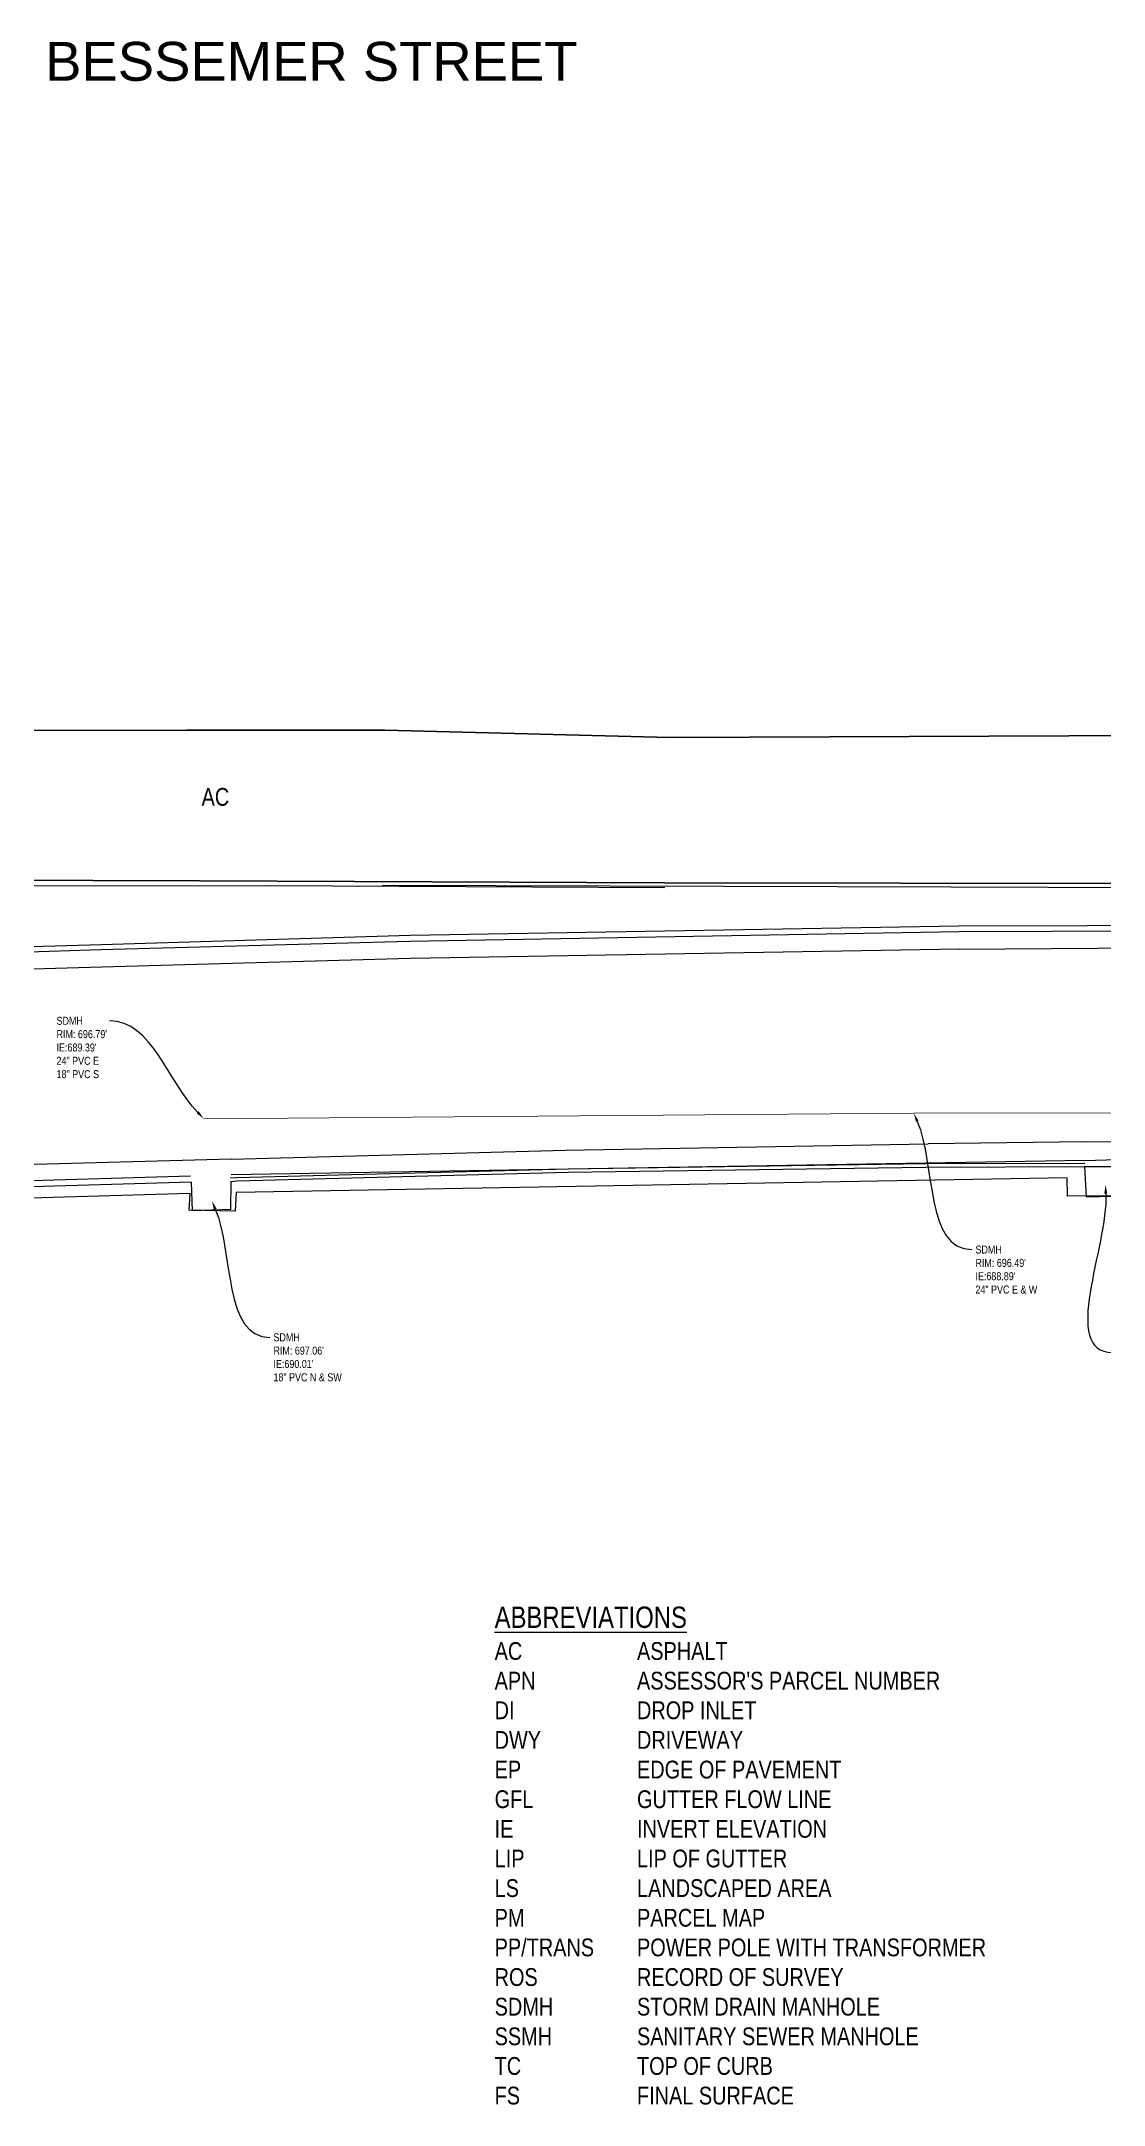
# Model space of a CAD drawing. Extents: x 6426839 to 6430001, y 1887965 to 1888845.
# Drawn here: x 6426986 to 6427105.4, y 1888291.7 to 1888523.8 of the extents above; entities that cross this region are included whole.
import ezdxf
from ezdxf import colors
from ezdxf.entities.mleader import LeaderData, LeaderLine
from ezdxf.lldxf.tags import DXFTag
from ezdxf.math import Vec2, Vec3

# ---------------------------------------------------------------- set-up
doc = ezdxf.new("R2010")
doc.units = 21
doc.header["$MEASUREMENT"] = 0
for name, color, linetype, lineweight in [('R-Row-Sname', 253, 'Continuous', 0), ('V-DETL-ANNO-', 253, 'Continuous', 25), ('VF-FENC-LINE-', 253, 'FENCE', 25), ('VF-PVMT-EDGE-LINE-', 253, 'EDGEOFPAVEMENT', 35), ('VF-STRM-GEOP-LINE-QLB-', 253, 'STORMDRAIN', 15), ('VF-TOPO-CONC-EDGE-LINE-', 253, 'Continuous', 25), ('VF-TOPO-CONC-GTFL-LINE-', 253, 'Continuous', 25), ('VF-TOPO-CONC-LIPG-LINE-', 253, 'Continuous', 25), ('VF-TOPO-CONC-TBCB-LINE-', 253, 'Continuous', 25), ('VF-TOPO-CONC-TFCB-LINE-', 253, 'Continuous', 25), ('VF-TOPO-TEXT-', 253, 'Continuous', 25)]:
    doc.layers.add(name, color=color, linetype=linetype, lineweight=lineweight)
doc.styles.add('G4_7 32', font='arial.ttf', dxfattribs={"height": 0.219})
doc.styles.add('NCS1', font='arial.ttf', dxfattribs={"width": 0.8, "height": 0.09375})
doc.styles.add('NCS1-Anno', font='arial.ttf', dxfattribs={"width": 0.8, "height": 0.1})
doc.styles.get("Standard").update_dxf_attribs({"font": 'arial.ttf'})
tags = doc.linetypes.add('EDGEOFPAVEMENT', pattern='A,1,-0.03,["EP",Standard,S=0.08,R=0,X=0,Y=-0.04],-0.16,1', length=2.19).pattern_tags.tags
tags[6] = DXFTag(74, 10)
tags = doc.linetypes.add('FENCE', pattern='A,0.5,-0.03,["X",Standard,S=0.08,R=0,X=0,Y=-0.04],-0.08,0.5', length=1.11).pattern_tags.tags
tags[6] = DXFTag(74, 10)
tags = doc.linetypes.add('STORMDRAIN', pattern='A,1,-0.03,["SD",Standard,S=0.08,R=0,X=0,Y=-0.04],-0.16,1', length=2.19).pattern_tags.tags
tags[6] = DXFTag(74, 10)

msp = doc.modelspace()

# ---------------------------------------------------------------- linework, layer by layer
at = {"layer": 'VF-FENC-LINE-'}
for points in [[(6426843.27, 1888429.17), (6426893.09, 1888428.92), (6426907.55, 1888428.9), (6426955.04, 1888428.78), (6427011.26, 1888428.82), (6427056.02, 1888428.6)], [(6427230.56, 1888428.14), (6427088.18, 1888428.65), (6427024.29, 1888428.82)], [(6427108.93, 1888395.94), (6427108.82, 1888393.92), (6427101.29, 1888393.89), (6427101.25, 1888395.95), (6427007.85, 1888394.28), (6427007.76, 1888392.18), (6427002.58, 1888392.3), (6427002.67, 1888394.17), (6426960.33, 1888392.92)]]:
    msp.add_lwpolyline(points, dxfattribs=at)
at = {"layer": 'VF-PVMT-EDGE-LINE-'}
for p, q in [((6427024.57, 1888446.3), (6427056.59, 1888445.46)), ((6427056.59, 1888445.46), (6427159.62, 1888445.91))]:
    msp.add_line(p, q, dxfattribs=at)
for points in [[(6426856.36, 1888446.62), (6426907.03, 1888446.14), (6426956.5, 1888446.21), (6427002.27, 1888446.29), (6427024.57, 1888446.3)], [(6426842.98, 1888431.62), (6426892.96, 1888430.48), (6426907.25, 1888431.09), (6426955.78, 1888429.48), (6427003.74, 1888429.33), (6427055.99, 1888429.12), (6427215.05, 1888428.91)]]:
    msp.add_lwpolyline(points, dxfattribs=at)
at = {"layer": 'VF-STRM-GEOP-LINE-QLB-', "ltscale": 0.6}
for p, q in [((6427004.23, 1888402.58), (6427084.01, 1888403.21)), ((6427084.01, 1888403.21), (6427385.33, 1888403.56))]:
    msp.add_line(p, q, dxfattribs=at)
at = {"layer": 'VF-TOPO-CONC-EDGE-LINE-'}
msp.add_lwpolyline([(6427103.26, 1888397.2), (6427107.84, 1888397.21), (6427107.83, 1888393.87), (6427103.42, 1888393.77), (6427103.26, 1888397.2)], close=True, dxfattribs=at)
msp.add_lwpolyline([(6427007.25, 1888395.54), (6427007.24, 1888392.38), (6427002.95, 1888392.24), (6427002.84, 1888395.44)], dxfattribs=at)
at = {"layer": 'VF-TOPO-CONC-GTFL-LINE-'}
for p, q in [((6426992.63, 1888421.57), (6426967.52, 1888420.77)), ((6427103.25, 1888397.87), (6427007.28, 1888396.27)), ((6427002.71, 1888396.14), (6426955.95, 1888394.75))]:
    msp.add_line(p, q, dxfattribs=at)
for points in [[(6427109.91, 1888423.68), (6427089.09, 1888423.6), (6427027.33, 1888422.52), (6426992.63, 1888421.57)], [(6427103.25, 1888397.87), (6427109.32, 1888398.07), (6427129.07, 1888398.15), (6427152.15, 1888398.17), (6427175.37, 1888398.24), (6427198.83, 1888398.09), (6427221.96, 1888397.99), (6427230.54, 1888398.02), (6427230.82, 1888397.9)]]:
    msp.add_lwpolyline(points, dxfattribs=at)
at = {"layer": 'VF-TOPO-CONC-LIPG-LINE-'}
for p, q in [((6427089.15, 1888421.67), (6427109.84, 1888421.82)), ((6426992.77, 1888419.64), (6426967.85, 1888418.91)), ((6427007.32, 1888398.05), (6426955.91, 1888396.62))]:
    msp.add_line(p, q, dxfattribs=at)
for points in [[(6427089.15, 1888421.67), (6427027.46, 1888420.62), (6426992.77, 1888419.64)], [(6427007.32, 1888398.05), (6427044.86, 1888399.03), (6427085.63, 1888399.75)], [(6427109.55, 1888399.96), (6427103.33, 1888400), (6427085.63, 1888399.75)]]:
    msp.add_lwpolyline(points, dxfattribs=at)
at = {"layer": 'VF-TOPO-CONC-TBCB-LINE-'}
msp.add_line((6427002.84, 1888395.44), (6426956.11, 1888394.09), dxfattribs=at)
for points in [[(6427161.14, 1888424.45), (6427089.07, 1888424.24), (6427027.42, 1888423.18), (6426992.72, 1888422.15)], [(6426992.72, 1888422.15), (6426967.68, 1888421.43), (6426867.74, 1888417.76), (6426845.49, 1888416.94)], [(6427007.25, 1888395.54), (6427007.95, 1888395.59), (6427045.19, 1888396.56), (6427085.36, 1888397.15), (6427103.26, 1888397.2)]]:
    msp.add_lwpolyline(points, dxfattribs=at)
msp.add_point((6427103.26, 1888397.2), dxfattribs=at)
at = {"layer": 'VF-TOPO-CONC-TFCB-LINE-'}
msp.add_lwpolyline([(6427007.22, 1888395.94), (6427007.93, 1888395.99), (6427045.18, 1888396.96), (6427085.36, 1888397.55), (6427103.26, 1888397.6)], dxfattribs=at)

# ---------------------------------------------------------------- texts
at = {"layer": 'R-Row-Sname', "insert": (6426986.39, 1888523.72), "char_height": 4.38, "width": 67.9573, "attachment_point": 1, "style": 'G4_7 32'}
msp.add_mtext('BESSEMER STREET', dxfattribs=at)
at = {"layer": 'V-DETL-ANNO-', "insert": (6427036.91, 1888347.71), "char_height": 2, "width": 58.088, "attachment_point": 1, "style": 'NCS1'}
msp.add_mtext("\\pxi-4,l4;{\\H1.2x;\\L\\C2;ABBREVIATIONS}\\P\\pi-8,l8,t8;AC^IASPHALT\\PAPN^IASSESSOR'S PARCEL NUMBER\\PDI^IDROP INLET\\PDWY^IDRIVEWAY\\PEP^IEDGE OF PAVEMENT\\PGFL^IGUTTER FLOW LINE\\PIE^IINVERT ELEVATION\\PLIP ^ILIP OF GUTTER\\PLS^ILANDSCAPED AREA\\PPM^IPARCEL MAP\\PPP/TRANS^IPOWER POLE WITH TRANSFORMER\\PROS^IRECORD OF SURVEY\\PSDMH^ISTORM DRAIN MANHOLE\\PSSMH^ISANITARY SEWER MANHOLE\\PTC         ^ITOP OF CURB\\P\\pi0,l0,tz;FS^I^IFINAL SURFACE", dxfattribs=at)
at = {"layer": 'VF-TOPO-TEXT-', "insert": (6427003.97, 1888439.79), "char_height": 2, "width": 7.5313, "attachment_point": 1, "style": 'NCS1-Anno'}
msp.add_mtext('AC', dxfattribs=at)

# ---------------------------------------------------------------- leaders
at = {"layer": 'VF-TOPO-TEXT-'}
ml = msp.add_multileader_mtext('Standard', dxfattribs=at)
ml.set_content('SDMH\\PRIM: 696.79\'\\PIE:689.39\'\\P24" PVC E\\P18" PVC S', color=256, style='NCS1-Anno')
ml.set_leader_properties()
ml.build(insert=Vec2(0, 0))
ml.multileader.update_dxf_attribs({"leader_type": 2, "dogleg_length": 0.1, "arrow_head_size": 1, "scale": 10})
ctx = ml.context
ctx.base_point, ctx.scale, ctx.char_height, ctx.arrow_head_size, ctx.landing_gap_size, ctx.plane_origin = Vec3(6426987.27, 1888413.6, 696.79), 10, 0.9, 1, 0.4, Vec3(6427004.22, 1888402.59, 696.79)
notes = []
notes.append((ctx, [(1, (1, 1, 0), (6426994.61, 1888413.6, 696.79), (-1, 0), 1, [(0, [(6427004.22, 1888402.59, 696.79)], 0, [])])]))
ctx.mtext.insert, ctx.mtext.flow_direction = Vec3(6426987.67, 1888414.05, 696.79), 5
ml = msp.add_multileader_mtext('Standard', dxfattribs=at)
ml.set_content('SDMH\\PRIM: 696.49\'\\PIE:688.89\'\\P24" PVC E & W', color=256, style='NCS1-Anno')
ml.set_leader_properties()
ml.build(insert=Vec2(0, 0))
ml.multileader.update_dxf_attribs({"leader_type": 2, "dogleg_length": 0.1, "arrow_head_size": 1, "scale": 10})
ctx = ml.context
ctx.base_point, ctx.scale, ctx.char_height, ctx.arrow_head_size, ctx.landing_gap_size, ctx.plane_origin = Vec3(6427090.55, 1888387.86, 696.26), 10, 0.9, 1, 0.4, Vec3(6427084.02, 1888403.21, 696.26)
notes.append((ctx, [(0, (1, 1, 0), (6427089.55, 1888387.86, 696.26), (1, 0), 1, [(0, [(6427084.02, 1888403.21, 696.26)], 0, [])])]))
ctx.mtext.insert, ctx.mtext.flow_direction = Vec3(6427090.95, 1888388.32, 696.26), 5
ml = msp.add_multileader_mtext('Standard', dxfattribs=at)
ml.set_content('SDMH\\PRIM: 696.74\'\\PIE: 691.89\\P18" PVC N', color=256, style='NCS1-Anno')
ml.set_leader_properties()
ml.build(insert=Vec2(0, 0))
ml.multileader.update_dxf_attribs({"leader_type": 2, "dogleg_length": 0.1, "arrow_head_size": 1, "scale": 10})
ctx = ml.context
ctx.base_point, ctx.scale, ctx.char_height, ctx.arrow_head_size, ctx.landing_gap_size, ctx.plane_origin = Vec3(6427106.36, 1888376.3, 696.64), 10, 0.9, 1, 0.4, Vec3(6427105.56, 1888395.17, 696.64)
notes.append((ctx, [(0, (1, 1, 0), (6427105.36, 1888376.3, 696.64), (1, 0), 1, [(0, [(6427105.56, 1888395.17, 696.64)], 0, [])])]))
ctx.mtext.insert, ctx.mtext.flow_direction = Vec3(6427106.76, 1888376.76, 696.64), 5
ml = msp.add_multileader_mtext('Standard', dxfattribs=at)
ml.set_content('SDMH\\PRIM: 697.06\'\\PIE:690.01\'\\P18" PVC N & SW', color=256, style='NCS1-Anno')
ml.set_leader_properties()
ml.build(insert=Vec2(0, 0))
ml.multileader.update_dxf_attribs({"leader_type": 2, "dogleg_length": 0.1, "arrow_head_size": 1, "scale": 10})
ctx = ml.context
ctx.base_point, ctx.scale, ctx.char_height, ctx.arrow_head_size, ctx.landing_gap_size, ctx.plane_origin = Vec3(6427011.65, 1888377.99, 697.06), 10, 0.9, 1, 0.4, Vec3(6427005.12, 1888393.34, 697.06)
notes.append((ctx, [(0, (1, 1, 0), (6427010.65, 1888377.99, 697.06), (1, 0), 1, [(0, [(6427005.12, 1888393.34, 697.06)], 0, [])])]))
ctx.mtext.insert, ctx.mtext.flow_direction = Vec3(6427012.05, 1888378.45, 697.06), 5
for ctx, leaders in notes:
    for number, flags, end, landing, length, lines in leaders:
        leader = LeaderData()
        leader.index, (leader.has_last_leader_line, leader.has_dogleg_vector, leader.attachment_direction) = number, flags
        leader.last_leader_point, leader.dogleg_vector, leader.dogleg_length = Vec3(end), Vec3(landing), length
        for number, points, colour, breaks in lines:
            line = LeaderLine()
            line.index, line.vertices, line.color, line.breaks = number, Vec3.list(points), colors.encode_raw_color(colour), breaks
            leader.lines.append(line)
        ctx.leaders.append(leader)

doc.saveas('drawing.dxf')
